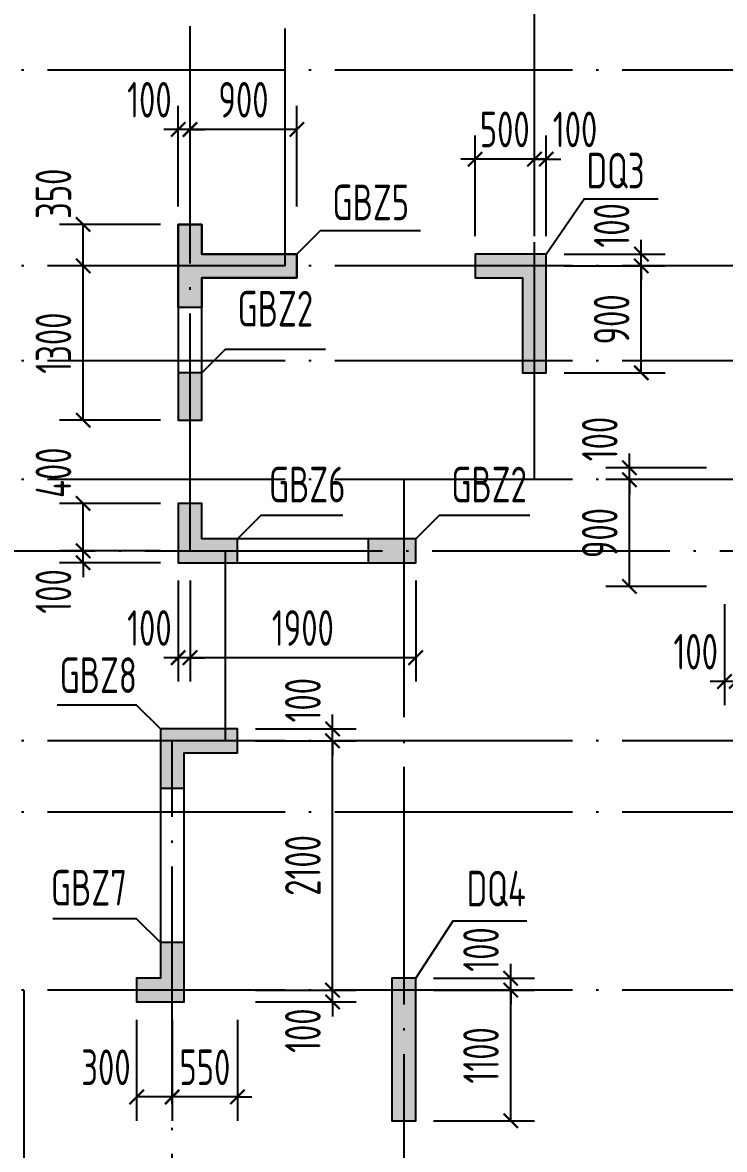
# Model space of a CAD drawing. Extents: x -668857 to 143095, y -247466 to 228182.
# Drawn here: x -314451 to -308541, y 66690 to 76183 of the extents above; entities that cross this region are included whole.
import ezdxf
from ezdxf.enums import TextEntityAlignment as Align

# ---------------------------------------------------------------- set-up
doc = ezdxf.new("R2010")
doc.units = 0
doc.header["$LTSCALE"] = 1000
doc.linetypes.add('DOTE', pattern=[2.42, 2, -0.2, 0.02, -0.2])
doc.layers.get('0').update_dxf_attribs({"linetype": 'CONTINUOUS'})
doc.layers.get('DEFPOINTS').update_dxf_attribs({"linetype": 'CONTINUOUS'})
for name, color, linetype in [('A-DOTE', 10, 'DOTE'), ('S-Q墙实线', 6, 'CONTINUOUS'), ('S-Q墙标注', 3, 'CONTINUOUS'), ('S-X详图填充', 252, 'CONTINUOUS'), ('S-X详图实线', 4, 'CONTINUOUS'), ('S-Z柱编号', 6, 'CONTINUOUS')]:
    doc.layers.add(name, color=color, linetype=linetype)
doc.styles.add('TSSD_REIN', font='tssdeng.shx', dxfattribs={"width": 0.7, "height": 300, "bigfont": 'tssdchn.shx'})
doc.styles.add('结构文字', font='zstxt.shx', dxfattribs={"width": 0.7, "bigfont": 'zshz.shx'})
doc.dimstyles.new('STRUCK', dxfattribs={"dimtxt": 400, "dimasz": 121, "dimexe": 200, "dimexo": 150, "dimgap": 115, "dimtad": 1, "dimdec": 0, "dimdsep": 46, "dimtxsty": '结构文字', "dimblk": 'ARCHTICK', "dimcen": 400, "dimclrd": 3, "dimclre": 3, "dimclrt": 7, "dimadec": 0, "dimazin": 0, "dimtfac": 1, "dimtdec": 0, "dimtix": 1, "dimtmove": 2, "dimatfit": 3, "dimldrblk": '_DIMX', "dimfxl": 0, "dimtolj": 1, "dimtzin": 0, "dimarcsym": 0})

# ---------------------------------------------------------------- blocks, each defined once
blk = doc.blocks.new('20210726.16395156')
at = {"layer": 'A-DOTE'}
for p, q in [((18500, 13100.3), (18500, 18249.9)), ((19300, 15500), (19300, 18249.9)), ((21400, 13700), (21400, 18249.9)), ((55600, 17150), (3600, 17150)), ((55600, 15500), (3600, 15500)), ((55600, 14700), (3600, 14700)), ((55600, 13700), (3600, 13700)), ((20299.8, 13700), (20300, 3600)), ((3600, 13100.3), (55600, 13100.3)), ((18800, 11500), (18800, 13100)), ((55600, 11500), (3600, 11500)), ((18350, 3600.1), (18350, 11500)), ((55600, 10900), (3600, 10900)), ((55600, 9400), (3600, 9400)), ((17100, 9400), (17100, 3600))]:
    blk.add_line(p, q, dxfattribs=at)
blk = doc.blocks.new('_ArchTick')
at = {"color": 0, "linetype": 'ByBlock', "const_width": 0.15}
blk.add_lwpolyline([(-0.5, -0.5), (0.5, 0.5)], dxfattribs=at)
blk = doc.blocks.new('*D1824')
at = {"layer": 'DEFPOINTS', "color": 0}
for p in [(-311140.7, 68032.1), (-310340.7, 68032.1), (-311140.7, 66932.1)]:
    blk.add_point(p, dxfattribs=at)
at = {"layer": 'S-Q墙标注', "color": 3, "lineweight": -2}
for p, q in [((-310990.7, 68032.1), (-310140.7, 68032.1)), ((-310340.7, 66932.1), (-310340.7, 68032.1)), ((-310990.7, 66932.1), (-310140.7, 66932.1))]:
    blk.add_line(p, q, dxfattribs=at)
at = {"layer": 'S-Q墙标注', "color": 3, "lineweight": -2, "xscale": 121, "yscale": 121, "zscale": 121}
for p, rotation in [((-310340.7, 68032.1), 90), ((-310340.7, 66932.1), 270)]:
    blk.add_blockref('_ArchTick', p, dxfattribs=dict(at, rotation=rotation))
at = {"layer": 'S-Q墙标注', "color": 7, "insert": (-310590.7, 67482.1), "char_height": 300, "attachment_point": 5, "rotation": 90, "style": 'TSSD_REIN'}
blk.add_mtext('\\A1;1100', dxfattribs=at)
blk = doc.blocks.new('_DIMX')
blk.add_line((-150, 0), (150, 0))
at = {"const_width": 50}
blk.add_lwpolyline([(-70, -70), (70, 70)], dxfattribs=at)
blk = doc.blocks.new('*D1825')
at = {"layer": 'DEFPOINTS', "color": 0}
for p in [(-311140.7, 68132.1), (-310340.7, 68132.1), (-311140.7, 68032.1)]:
    blk.add_point(p, dxfattribs=at)
at = {"layer": 'S-Q墙标注', "color": 3, "lineweight": -2}
for p, q in [((-310340.7, 68132.1), (-310340.7, 68253.1)), ((-310990.7, 68132.1), (-310140.7, 68132.1)), ((-310340.7, 68032.1), (-310340.7, 68132.1)), ((-310990.7, 68032.1), (-310140.7, 68032.1)), ((-310340.7, 68032.1), (-310340.7, 67911.1))]:
    blk.add_line(p, q, dxfattribs=at)
at = {"layer": 'S-Q墙标注', "color": 3, "lineweight": -2, "xscale": 121, "yscale": 121, "zscale": 121}
for p, rotation in [((-310340.7, 68132.1), 270), ((-310340.7, 68032.1), 90)]:
    blk.add_blockref('_ArchTick', p, dxfattribs=dict(at, rotation=rotation))
at = {"layer": 'S-Q墙标注', "color": 7, "insert": (-310590.7, 68374), "char_height": 300, "attachment_point": 5, "rotation": 90, "style": 'TSSD_REIN'}
blk.add_mtext('\\A1;100', dxfattribs=at)
blk = doc.blocks.new('*D1834')
at = {"layer": 'DEFPOINTS', "color": 0}
for p in [(-309340.7, 72332.1), (-308540.7, 72332.1), (-308540.7, 71432.1)]:
    blk.add_point(p, dxfattribs=at)
at = {"layer": 'S-Q墙标注', "color": 3, "lineweight": -2}
for p, q in [((-308690.7, 72332.1), (-309540.7, 72332.1)), ((-309340.7, 71432.1), (-309340.7, 72332.1)), ((-308690.7, 71432.1), (-309540.7, 71432.1))]:
    blk.add_line(p, q, dxfattribs=at)
at = {"layer": 'S-Q墙标注', "color": 3, "lineweight": -2, "xscale": 121, "yscale": 121, "zscale": 121}
for p, rotation in [((-309340.7, 72332.1), 90), ((-309340.7, 71432.1), 270)]:
    blk.add_blockref('_ArchTick', p, dxfattribs=dict(at, rotation=rotation))
at = {"layer": 'S-Q墙标注', "color": 7, "insert": (-309590.7, 71882.1), "char_height": 300, "attachment_point": 5, "rotation": 90, "style": 'TSSD_REIN'}
blk.add_mtext('\\A1;900', dxfattribs=at)
blk = doc.blocks.new('*D1835')
at = {"layer": 'DEFPOINTS', "color": 0}
for p in [(-309340.7, 72432.1), (-308540.7, 72432.1), (-308540.7, 72332.1)]:
    blk.add_point(p, dxfattribs=at)
at = {"layer": 'S-Q墙标注', "color": 3, "lineweight": -2}
for p, q in [((-309340.7, 72432.1), (-309340.7, 72553.1)), ((-308690.7, 72432.1), (-309540.7, 72432.1)), ((-309340.7, 72332.1), (-309340.7, 72432.1)), ((-308690.7, 72332.1), (-309540.7, 72332.1)), ((-309340.7, 72332.1), (-309340.7, 72211.1))]:
    blk.add_line(p, q, dxfattribs=at)
at = {"layer": 'S-Q墙标注', "color": 3, "lineweight": -2, "xscale": 121, "yscale": 121, "zscale": 121}
for p, rotation in [((-309340.7, 72432.1), 270), ((-309340.7, 72332.1), 90)]:
    blk.add_blockref('_ArchTick', p, dxfattribs=dict(at, rotation=rotation))
at = {"layer": 'S-Q墙标注', "color": 7, "insert": (-309590.7, 72674), "char_height": 300, "attachment_point": 5, "rotation": 90, "style": 'TSSD_REIN'}
blk.add_mtext('\\A1;100', dxfattribs=at)
blk = doc.blocks.new('*D1837')
at = {"layer": 'DEFPOINTS', "color": 0}
for p in [(-308540.7, 71432.1), (-308440.7, 71432.1), (-308540.7, 70632.1)]:
    blk.add_point(p, dxfattribs=at)
at = {"layer": 'S-Q墙标注', "color": 3, "lineweight": -2}
for p, q in [((-308540.7, 71282.1), (-308540.7, 70432.1)), ((-308440.7, 71282.1), (-308440.7, 70432.1)), ((-308540.7, 70632.1), (-308661.7, 70632.1)), ((-308440.7, 70632.1), (-308540.7, 70632.1)), ((-308440.7, 70632.1), (-308319.7, 70632.1))]:
    blk.add_line(p, q, dxfattribs=at)
at = {"layer": 'S-Q墙标注', "color": 3, "lineweight": -2, "xscale": 121, "yscale": 121, "zscale": 121}
blk.add_blockref('_ArchTick', (-308540.7, 70632.1), dxfattribs=at)
at = {"layer": 'S-Q墙标注', "color": 3, "lineweight": -2, "xscale": 121, "yscale": 121, "zscale": 121, "rotation": 180}
blk.add_blockref('_ArchTick', (-308440.7, 70632.1), dxfattribs=at)
at = {"layer": 'S-Q墙标注', "color": 7, "insert": (-308782.7, 70882.1), "char_height": 300, "attachment_point": 5, "style": 'TSSD_REIN'}
blk.add_mtext('\\A1;100', dxfattribs=at)
blk = doc.blocks.new('*D1838')
at = {"layer": 'DEFPOINTS', "color": 0}
for p in [(-313940.7, 71732.3), (-313140.7, 71732.3), (-313140.7, 71632.3)]:
    blk.add_point(p, dxfattribs=at)
at = {"layer": 'S-Q墙标注', "color": 3, "lineweight": -2}
for p, q in [((-313940.7, 71732.3), (-313940.7, 71853.3)), ((-313290.7, 71732.3), (-314140.7, 71732.3)), ((-313940.7, 71632.3), (-313940.7, 71732.3)), ((-313290.7, 71632.3), (-314140.7, 71632.3)), ((-313940.7, 71632.3), (-313940.7, 71511.3))]:
    blk.add_line(p, q, dxfattribs=at)
at = {"layer": 'S-Q墙标注', "color": 3, "lineweight": -2, "xscale": 121, "yscale": 121, "zscale": 121}
for p, rotation in [((-313940.7, 71732.3), 270), ((-313940.7, 71632.3), 90)]:
    blk.add_blockref('_ArchTick', p, dxfattribs=dict(at, rotation=rotation))
at = {"layer": 'S-Q墙标注', "color": 7, "insert": (-314190.7, 71390.4), "char_height": 300, "attachment_point": 5, "rotation": 90, "style": 'TSSD_REIN'}
blk.add_mtext('\\A1;100', dxfattribs=at)
blk = doc.blocks.new('*D1839')
at = {"layer": 'DEFPOINTS', "color": 0}
for p in [(-313940.7, 72132.3), (-313140.7, 72132.3), (-313140.7, 71732.3)]:
    blk.add_point(p, dxfattribs=at)
at = {"layer": 'S-Q墙标注', "color": 3, "lineweight": -2}
for p, q in [((-313290.7, 72132.3), (-314140.7, 72132.3)), ((-313940.7, 71732.3), (-313940.7, 72132.3)), ((-313290.7, 71732.3), (-314140.7, 71732.3))]:
    blk.add_line(p, q, dxfattribs=at)
at = {"layer": 'S-Q墙标注', "color": 3, "lineweight": -2, "xscale": 121, "yscale": 121, "zscale": 121}
for p, rotation in [((-313940.7, 72132.3), 90), ((-313940.7, 71732.3), 270)]:
    blk.add_blockref('_ArchTick', p, dxfattribs=dict(at, rotation=rotation))
at = {"layer": 'S-Q墙标注', "color": 7, "insert": (-314190.7, 72390.4), "char_height": 300, "attachment_point": 5, "rotation": 90, "style": 'TSSD_REIN'}
blk.add_mtext('\\A1;400', dxfattribs=at)
blk = doc.blocks.new('*D1840')
at = {"layer": 'DEFPOINTS', "color": 0}
for p in [(-313040.7, 71632.3), (-311140.7, 71632.3), (-313040.7, 70832.3)]:
    blk.add_point(p, dxfattribs=at)
at = {"layer": 'S-Q墙标注', "color": 3, "lineweight": -2}
for p, q in [((-313040.7, 71482.3), (-313040.7, 70632.3)), ((-311140.7, 71482.3), (-311140.7, 70632.3)), ((-311140.7, 70832.3), (-313040.7, 70832.3))]:
    blk.add_line(p, q, dxfattribs=at)
at = {"layer": 'S-Q墙标注', "color": 3, "lineweight": -2, "xscale": 121, "yscale": 121, "zscale": 121, "rotation": 180}
blk.add_blockref('_ArchTick', (-313040.7, 70832.3), dxfattribs=at)
at = {"layer": 'S-Q墙标注', "color": 3, "lineweight": -2, "xscale": 121, "yscale": 121, "zscale": 121}
blk.add_blockref('_ArchTick', (-311140.7, 70832.3), dxfattribs=at)
at = {"layer": 'S-Q墙标注', "color": 7, "insert": (-312090.7, 71082.3), "char_height": 300, "attachment_point": 5, "style": 'TSSD_REIN'}
blk.add_mtext('\\A1;1900', dxfattribs=at)
blk = doc.blocks.new('*D1841')
at = {"layer": 'DEFPOINTS', "color": 0}
for p in [(-313140.7, 71632.3), (-313040.7, 71632.3), (-313140.7, 70832.3)]:
    blk.add_point(p, dxfattribs=at)
at = {"layer": 'S-Q墙标注', "color": 3, "lineweight": -2}
for p, q in [((-313140.7, 71482.3), (-313140.7, 70632.3)), ((-313040.7, 71482.3), (-313040.7, 70632.3)), ((-313140.7, 70832.3), (-313261.7, 70832.3)), ((-313040.7, 70832.3), (-313140.7, 70832.3)), ((-313040.7, 70832.3), (-312919.7, 70832.3))]:
    blk.add_line(p, q, dxfattribs=at)
at = {"layer": 'S-Q墙标注', "color": 3, "lineweight": -2, "xscale": 121, "yscale": 121, "zscale": 121}
blk.add_blockref('_ArchTick', (-313140.7, 70832.3), dxfattribs=at)
at = {"layer": 'S-Q墙标注', "color": 3, "lineweight": -2, "xscale": 121, "yscale": 121, "zscale": 121, "rotation": 180}
blk.add_blockref('_ArchTick', (-313040.7, 70832.3), dxfattribs=at)
at = {"layer": 'S-Q墙标注', "color": 7, "insert": (-313382.7, 71082.3), "char_height": 300, "attachment_point": 5, "style": 'TSSD_REIN'}
blk.add_mtext('\\A1;100', dxfattribs=at)
blk = doc.blocks.new('*D1842')
at = {"layer": 'DEFPOINTS', "color": 0}
for p in [(-310040.7, 74132.1), (-309240.7, 74132.1), (-310040.7, 73232.1)]:
    blk.add_point(p, dxfattribs=at)
at = {"layer": 'S-Q墙标注', "color": 3, "lineweight": -2}
for p, q in [((-309890.7, 74132.1), (-309040.7, 74132.1)), ((-309240.7, 73232.1), (-309240.7, 74132.1)), ((-309890.7, 73232.1), (-309040.7, 73232.1))]:
    blk.add_line(p, q, dxfattribs=at)
at = {"layer": 'S-Q墙标注', "color": 3, "lineweight": -2, "xscale": 121, "yscale": 121, "zscale": 121}
for p, rotation in [((-309240.7, 74132.1), 90), ((-309240.7, 73232.1), 270)]:
    blk.add_blockref('_ArchTick', p, dxfattribs=dict(at, rotation=rotation))
at = {"layer": 'S-Q墙标注', "color": 7, "insert": (-309490.7, 73682.1), "char_height": 300, "attachment_point": 5, "rotation": 90, "style": 'TSSD_REIN'}
blk.add_mtext('\\A1;900', dxfattribs=at)
blk = doc.blocks.new('*D1843')
at = {"layer": 'DEFPOINTS', "color": 0}
for p in [(-310040.7, 74232.1), (-309240.7, 74232.1), (-310040.7, 74132.1)]:
    blk.add_point(p, dxfattribs=at)
at = {"layer": 'S-Q墙标注', "color": 3, "lineweight": -2}
for p, q in [((-309240.7, 74232.1), (-309240.7, 74353.1)), ((-309890.7, 74232.1), (-309040.7, 74232.1)), ((-309240.7, 74132.1), (-309240.7, 74232.1)), ((-309890.7, 74132.1), (-309040.7, 74132.1)), ((-309240.7, 74132.1), (-309240.7, 74011.1))]:
    blk.add_line(p, q, dxfattribs=at)
at = {"layer": 'S-Q墙标注', "color": 3, "lineweight": -2, "xscale": 121, "yscale": 121, "zscale": 121}
for p, rotation in [((-309240.7, 74232.1), 270), ((-309240.7, 74132.1), 90)]:
    blk.add_blockref('_ArchTick', p, dxfattribs=dict(at, rotation=rotation))
at = {"layer": 'S-Q墙标注', "color": 7, "insert": (-309490.7, 74474), "char_height": 300, "attachment_point": 5, "rotation": 90, "style": 'TSSD_REIN'}
blk.add_mtext('\\A1;100', dxfattribs=at)
blk = doc.blocks.new('*D1844')
at = {"layer": 'DEFPOINTS', "color": 0}
for p in [(-310140.7, 75032.1), (-310140.7, 74232.1), (-310040.7, 74232.1)]:
    blk.add_point(p, dxfattribs=at)
at = {"layer": 'S-Q墙标注', "color": 3, "lineweight": -2}
for p, q in [((-310140.7, 74382.1), (-310140.7, 75232.1)), ((-310040.7, 74382.1), (-310040.7, 75232.1)), ((-310140.7, 75032.1), (-310261.7, 75032.1)), ((-310040.7, 75032.1), (-310140.7, 75032.1)), ((-310040.7, 75032.1), (-309919.7, 75032.1))]:
    blk.add_line(p, q, dxfattribs=at)
at = {"layer": 'S-Q墙标注', "color": 3, "lineweight": -2, "xscale": 121, "yscale": 121, "zscale": 121}
blk.add_blockref('_ArchTick', (-310140.7, 75032.1), dxfattribs=at)
at = {"layer": 'S-Q墙标注', "color": 3, "lineweight": -2, "xscale": 121, "yscale": 121, "zscale": 121, "rotation": 180}
blk.add_blockref('_ArchTick', (-310040.7, 75032.1), dxfattribs=at)
at = {"layer": 'S-Q墙标注', "color": 7, "insert": (-309798.8, 75282.1), "char_height": 300, "attachment_point": 5, "style": 'TSSD_REIN'}
blk.add_mtext('\\A1;100', dxfattribs=at)
blk = doc.blocks.new('*D1845')
at = {"layer": 'DEFPOINTS', "color": 0}
for p in [(-310640.6, 75032.1), (-310640.6, 74232.1), (-310140.7, 74232.1)]:
    blk.add_point(p, dxfattribs=at)
at = {"layer": 'S-Q墙标注', "color": 3, "lineweight": -2}
for p, q in [((-310640.6, 74382.1), (-310640.6, 75232.1)), ((-310140.7, 74382.1), (-310140.7, 75232.1)), ((-310640.6, 75032.1), (-310761.6, 75032.1)), ((-310140.7, 75032.1), (-310640.6, 75032.1)), ((-310140.7, 75032.1), (-310019.7, 75032.1))]:
    blk.add_line(p, q, dxfattribs=at)
at = {"layer": 'S-Q墙标注', "color": 3, "lineweight": -2, "xscale": 121, "yscale": 121, "zscale": 121}
blk.add_blockref('_ArchTick', (-310640.6, 75032.1), dxfattribs=at)
at = {"layer": 'S-Q墙标注', "color": 3, "lineweight": -2, "xscale": 121, "yscale": 121, "zscale": 121, "rotation": 180}
blk.add_blockref('_ArchTick', (-310140.7, 75032.1), dxfattribs=at)
at = {"layer": 'S-Q墙标注', "color": 7, "insert": (-310390.7, 75282.1), "char_height": 300, "attachment_point": 5, "style": 'TSSD_REIN'}
blk.add_mtext('\\A1;500', dxfattribs=at)
blk = doc.blocks.new('*D1846')
at = {"layer": 'DEFPOINTS', "color": 0}
for p in [(-312640.7, 68032.1), (-311840.7, 68032.1), (-312640.7, 67932.1)]:
    blk.add_point(p, dxfattribs=at)
at = {"layer": 'S-Q墙标注', "color": 3, "lineweight": -2}
for p, q in [((-311840.7, 68032.1), (-311840.7, 68153.1)), ((-312490.7, 68032.1), (-311640.7, 68032.1)), ((-311840.7, 67932.1), (-311840.7, 68032.1)), ((-312490.7, 67932.1), (-311640.7, 67932.1)), ((-311840.7, 67932.1), (-311840.7, 67811.1))]:
    blk.add_line(p, q, dxfattribs=at)
at = {"layer": 'S-Q墙标注', "color": 3, "lineweight": -2, "xscale": 121, "yscale": 121, "zscale": 121}
for p, rotation in [((-311840.7, 68032.1), 270), ((-311840.7, 67932.1), 90)]:
    blk.add_blockref('_ArchTick', p, dxfattribs=dict(at, rotation=rotation))
at = {"layer": 'S-Q墙标注', "color": 7, "insert": (-312090.7, 67690.2), "char_height": 300, "attachment_point": 5, "rotation": 90, "style": 'TSSD_REIN'}
blk.add_mtext('\\A1;100', dxfattribs=at)
blk = doc.blocks.new('*D1847')
at = {"layer": 'DEFPOINTS', "color": 0}
for p in [(-312640.7, 70132.1), (-311840.7, 70132.1), (-312640.7, 68032.1)]:
    blk.add_point(p, dxfattribs=at)
at = {"layer": 'S-Q墙标注', "color": 3, "lineweight": -2}
for p, q in [((-312490.7, 70132.1), (-311640.7, 70132.1)), ((-311840.7, 68032.1), (-311840.7, 70132.1)), ((-312490.7, 68032.1), (-311640.7, 68032.1))]:
    blk.add_line(p, q, dxfattribs=at)
at = {"layer": 'S-Q墙标注', "color": 3, "lineweight": -2, "xscale": 121, "yscale": 121, "zscale": 121}
for p, rotation in [((-311840.7, 70132.1), 90), ((-311840.7, 68032.1), 270)]:
    blk.add_blockref('_ArchTick', p, dxfattribs=dict(at, rotation=rotation))
at = {"layer": 'S-Q墙标注', "color": 7, "insert": (-312090.7, 69082.1), "char_height": 300, "attachment_point": 5, "rotation": 90, "style": 'TSSD_REIN'}
blk.add_mtext('\\A1;2100', dxfattribs=at)
blk = doc.blocks.new('*D1848')
at = {"layer": 'DEFPOINTS', "color": 0}
for p in [(-312640.7, 70232.1), (-311840.7, 70232.1), (-312640.7, 70132.1)]:
    blk.add_point(p, dxfattribs=at)
at = {"layer": 'S-Q墙标注', "color": 3, "lineweight": -2}
for p, q in [((-311840.7, 70232.1), (-311840.7, 70353.1)), ((-312490.7, 70232.1), (-311640.7, 70232.1)), ((-311840.7, 70132.1), (-311840.7, 70232.1)), ((-312490.7, 70132.1), (-311640.7, 70132.1)), ((-311840.7, 70132.1), (-311840.7, 70011.1))]:
    blk.add_line(p, q, dxfattribs=at)
at = {"layer": 'S-Q墙标注', "color": 3, "lineweight": -2, "xscale": 121, "yscale": 121, "zscale": 121}
for p, rotation in [((-311840.7, 70232.1), 270), ((-311840.7, 70132.1), 90)]:
    blk.add_blockref('_ArchTick', p, dxfattribs=dict(at, rotation=rotation))
at = {"layer": 'S-Q墙标注', "color": 7, "insert": (-312090.7, 70474), "char_height": 300, "attachment_point": 5, "rotation": 90, "style": 'TSSD_REIN'}
blk.add_mtext('\\A1;100', dxfattribs=at)
blk = doc.blocks.new('*D1326')
at = {"layer": 'DEFPOINTS', "color": 0}
for p in [(-313190.7, 67932.1), (-312640.8, 67932.1), (-313190.7, 67132.1)]:
    blk.add_point(p, dxfattribs=at)
at = {"layer": 'S-Q墙标注', "color": 3, "lineweight": -2}
for p, q in [((-313190.7, 67782.1), (-313190.7, 66932.1)), ((-312640.8, 67782.1), (-312640.8, 66932.1)), ((-313190.7, 67132.1), (-313311.7, 67132.1)), ((-312640.8, 67132.1), (-313190.7, 67132.1)), ((-312640.8, 67132.1), (-312519.8, 67132.1))]:
    blk.add_line(p, q, dxfattribs=at)
at = {"layer": 'S-Q墙标注', "color": 3, "lineweight": -2, "xscale": 121, "yscale": 121, "zscale": 121}
blk.add_blockref('_ArchTick', (-313190.7, 67132.1), dxfattribs=at)
at = {"layer": 'S-Q墙标注', "color": 3, "lineweight": -2, "xscale": 121, "yscale": 121, "zscale": 121, "rotation": 180}
blk.add_blockref('_ArchTick', (-312640.8, 67132.1), dxfattribs=at)
at = {"layer": 'S-Q墙标注', "color": 7, "insert": (-312915.8, 67382.1), "char_height": 300, "attachment_point": 5, "style": 'TSSD_REIN'}
blk.add_mtext('\\A1;550', dxfattribs=at)
blk = doc.blocks.new('*D1327')
at = {"layer": 'DEFPOINTS', "color": 0}
for p in [(-313490.7, 67932.1), (-313190.7, 67932.1), (-313490.7, 67132.1)]:
    blk.add_point(p, dxfattribs=at)
at = {"layer": 'S-Q墙标注', "color": 3, "lineweight": -2}
for p, q in [((-313490.7, 67782.1), (-313490.7, 66932.1)), ((-313190.7, 67782.1), (-313190.7, 66932.1)), ((-313190.7, 67132.1), (-313490.7, 67132.1))]:
    blk.add_line(p, q, dxfattribs=at)
at = {"layer": 'S-Q墙标注', "color": 3, "lineweight": -2, "xscale": 121, "yscale": 121, "zscale": 121, "rotation": 180}
blk.add_blockref('_ArchTick', (-313490.7, 67132.1), dxfattribs=at)
at = {"layer": 'S-Q墙标注', "color": 3, "lineweight": -2, "xscale": 121, "yscale": 121, "zscale": 121}
blk.add_blockref('_ArchTick', (-313190.7, 67132.1), dxfattribs=at)
at = {"layer": 'S-Q墙标注', "color": 7, "insert": (-313748.8, 67382.1), "char_height": 300, "attachment_point": 5, "style": 'TSSD_REIN'}
blk.add_mtext('\\A1;300', dxfattribs=at)
blk = doc.blocks.new('*D1269')
at = {"layer": 'DEFPOINTS', "color": 0}
for p in [(-313940.7, 74132.1), (-313140.7, 74132.1), (-313140.7, 72832.1)]:
    blk.add_point(p, dxfattribs=at)
at = {"layer": 'S-Q墙标注', "color": 3, "lineweight": -2}
for p, q in [((-313290.7, 74132.1), (-314140.7, 74132.1)), ((-313940.7, 72832.1), (-313940.7, 74132.1)), ((-313290.7, 72832.1), (-314140.7, 72832.1))]:
    blk.add_line(p, q, dxfattribs=at)
at = {"layer": 'S-Q墙标注', "color": 3, "lineweight": -2, "xscale": 121, "yscale": 121, "zscale": 121}
for p, rotation in [((-313940.7, 74132.1), 90), ((-313940.7, 72832.1), 270)]:
    blk.add_blockref('_ArchTick', p, dxfattribs=dict(at, rotation=rotation))
at = {"layer": 'S-Q墙标注', "color": 7, "insert": (-314190.7, 73482.1), "char_height": 300, "attachment_point": 5, "rotation": 90, "style": 'TSSD_REIN'}
blk.add_mtext('\\A1;1300', dxfattribs=at)
blk = doc.blocks.new('*D1270')
at = {"layer": 'DEFPOINTS', "color": 0}
for p in [(-313940.7, 74482.1), (-313140.7, 74482.1), (-313140.7, 74132.1)]:
    blk.add_point(p, dxfattribs=at)
at = {"layer": 'S-Q墙标注', "color": 3, "lineweight": -2}
for p, q in [((-313290.7, 74482.1), (-314140.7, 74482.1)), ((-313940.7, 74132.1), (-313940.7, 74482.1)), ((-313290.7, 74132.1), (-314140.7, 74132.1))]:
    blk.add_line(p, q, dxfattribs=at)
at = {"layer": 'S-Q墙标注', "color": 3, "lineweight": -2, "xscale": 121, "yscale": 121, "zscale": 121}
for p, rotation in [((-313940.7, 74482.1), 90), ((-313940.7, 74132.1), 270)]:
    blk.add_blockref('_ArchTick', p, dxfattribs=dict(at, rotation=rotation))
at = {"layer": 'S-Q墙标注', "color": 7, "insert": (-314190.7, 74740.2), "char_height": 300, "attachment_point": 5, "rotation": 90, "style": 'TSSD_REIN'}
blk.add_mtext('\\A1;350', dxfattribs=at)
blk = doc.blocks.new('*D1271')
at = {"layer": 'DEFPOINTS', "color": 0}
for p in [(-313040.7, 75282.1), (-313040.7, 74482.1), (-312140.6, 74482.1)]:
    blk.add_point(p, dxfattribs=at)
at = {"layer": 'S-Q墙标注', "color": 3, "lineweight": -2}
for p, q in [((-313040.7, 74632.1), (-313040.7, 75482.1)), ((-312140.6, 74632.1), (-312140.6, 75482.1)), ((-312140.6, 75282.1), (-313040.7, 75282.1))]:
    blk.add_line(p, q, dxfattribs=at)
at = {"layer": 'S-Q墙标注', "color": 3, "lineweight": -2, "xscale": 121, "yscale": 121, "zscale": 121, "rotation": 180}
blk.add_blockref('_ArchTick', (-313040.7, 75282.1), dxfattribs=at)
at = {"layer": 'S-Q墙标注', "color": 3, "lineweight": -2, "xscale": 121, "yscale": 121, "zscale": 121}
blk.add_blockref('_ArchTick', (-312140.6, 75282.1), dxfattribs=at)
at = {"layer": 'S-Q墙标注', "color": 7, "insert": (-312590.7, 75532.1), "char_height": 300, "attachment_point": 5, "style": 'TSSD_REIN'}
blk.add_mtext('\\A1;900', dxfattribs=at)
blk = doc.blocks.new('*D1272')
at = {"layer": 'DEFPOINTS', "color": 0}
for p in [(-313140.7, 75282.1), (-313140.7, 74482.1), (-313040.7, 74482.1)]:
    blk.add_point(p, dxfattribs=at)
at = {"layer": 'S-Q墙标注', "color": 3, "lineweight": -2}
for p, q in [((-313140.7, 74632.1), (-313140.7, 75482.1)), ((-313040.7, 74632.1), (-313040.7, 75482.1)), ((-313140.7, 75282.1), (-313261.7, 75282.1)), ((-313040.7, 75282.1), (-313140.7, 75282.1)), ((-313040.7, 75282.1), (-312919.7, 75282.1))]:
    blk.add_line(p, q, dxfattribs=at)
at = {"layer": 'S-Q墙标注', "color": 3, "lineweight": -2, "xscale": 121, "yscale": 121, "zscale": 121}
blk.add_blockref('_ArchTick', (-313140.7, 75282.1), dxfattribs=at)
at = {"layer": 'S-Q墙标注', "color": 3, "lineweight": -2, "xscale": 121, "yscale": 121, "zscale": 121, "rotation": 180}
blk.add_blockref('_ArchTick', (-313040.7, 75282.1), dxfattribs=at)
at = {"layer": 'S-Q墙标注', "color": 7, "insert": (-313382.7, 75532.1), "char_height": 300, "attachment_point": 5, "style": 'TSSD_REIN'}
blk.add_mtext('\\A1;100', dxfattribs=at)

msp = doc.modelspace()

# ---------------------------------------------------------------- hatches: boundary and pattern name
at = {"layer": 'S-X详图填充'}
h = msp.add_hatch(color=256, dxfattribs=at)
h.dxf.hatch_style = 1
h.paths.add_polyline_path([(-312940.73, 73781.62), (-313140.73, 73781.62), (-313140.73, 74482.08), (-312940.73, 74482.08), (-312940.73, 74232.08), (-312140.61, 74232.08), (-312140.61, 74032.08), (-312940.73, 74032.08)])
h = msp.add_hatch(color=256, dxfattribs=at)
h.dxf.hatch_style = 1
h.paths.add_polyline_path([(-310040.73, 74232.08), (-310640.65, 74232.08), (-310640.65, 74032.08), (-310240.73, 74032.08), (-310240.73, 73232.08), (-310040.73, 73232.08)])
h = msp.add_hatch(color=256, dxfattribs=at)
h.dxf.hatch_style = 1
h.paths.add_polyline_path([(-312940.73, 73232.08), (-313140.73, 73232.08), (-313140.73, 72832.08), (-312940.73, 72832.08)])
h = msp.add_hatch(color=256, dxfattribs=at)
h.dxf.hatch_style = 1
h.paths.add_polyline_path([(-312640.73, 71632.35), (-312640.73, 71832.35), (-312940.73, 71832.35), (-312940.73, 72132.35), (-313140.73, 72132.35), (-313140.73, 71632.35)])
h = msp.add_hatch(color=256, dxfattribs=at)
h.dxf.hatch_style = 1
h.paths.add_polyline_path([(-311540.73, 71832.35), (-311540.73, 71632.35), (-311140.73, 71632.35), (-311140.73, 71832.35)])
h = msp.add_hatch(color=256, dxfattribs=at)
h.dxf.hatch_style = 1
h.paths.add_polyline_path([(-313290.73, 69732.08), (-313090.73, 69732.08), (-313090.73, 70032.08), (-312640.86, 70032.08), (-312640.86, 70232.08), (-313290.73, 70232.08)])
h = msp.add_hatch(color=256, dxfattribs=at)
h.dxf.hatch_style = 1
h.paths.add_polyline_path([(-313090.73, 68432.08), (-313290.73, 68432.08), (-313290.73, 68132.08), (-313490.73, 68132.08), (-313490.73, 67932.08), (-313090.73, 67932.08)])
h = msp.add_hatch(color=256, dxfattribs=at)
h.dxf.hatch_style = 1
h.paths.add_polyline_path([(-311340.74, 66932.08), (-311140.74, 66932.08), (-311140.74, 68132.08), (-311340.74, 68132.08)])

# ---------------------------------------------------------------- linework, layer by layer
at = {"layer": 'S-Q墙实线'}
for points in [[(-313140.73, 74132.08), (-313140.73, 72832.08), (-312940.73, 72832.08), (-312940.73, 74032.08), (-312141.13, 74032.08), (-312141.13, 74232.08), (-312940.73, 74232.08), (-312940.73, 74482.08), (-313140.73, 74482.08)], [(-310040.73, 74232.08), (-310640.65, 74232.08), (-310640.65, 74032.08), (-310240.73, 74032.08), (-310240.73, 73232.08), (-310040.73, 73232.08)], [(-312940.73, 71832.35), (-312940.73, 72132.35), (-313140.73, 72132.35), (-313140.73, 71632.35), (-312740.86, 71632.35), (-311140.73, 71632.35), (-311140.73, 71832.35), (-312740.86, 71832.35)], [(-313090.73, 67932.08), (-313090.73, 70032.08), (-312640.86, 70032.08), (-312640.86, 70232.08), (-313290.73, 70232.08), (-313290.73, 68132.08), (-313490.73, 68132.08), (-313490.73, 67932.08)], [(-311140.74, 66932.08), (-311140.74, 68132.08), (-311340.74, 68132.08), (-311340.74, 66932.08)]]:
    msp.add_lwpolyline(points, close=True, dxfattribs=at)
at = {"layer": 'S-X详图实线'}
for points in [[(-312940.73, 73781.62), (-313140.73, 73781.62), (-313140.73, 74482.08), (-312940.73, 74482.08), (-312940.73, 74232.08), (-312140.61, 74232.08), (-312140.61, 74032.08), (-312940.73, 74032.08), (-312940.73, 74032.08)], [(-310040.73, 74232.08), (-310640.65, 74232.08), (-310640.65, 74032.08), (-310240.73, 74032.08), (-310240.73, 73232.08), (-310040.73, 73232.08), (-310040.73, 74232.08)], [(-312940.73, 73232.08), (-313140.73, 73232.08), (-313140.73, 72832.08), (-312940.73, 72832.08), (-312940.73, 73232.08)], [(-312640.73, 71632.35), (-312640.73, 71832.35), (-312940.73, 71832.35), (-312940.73, 72132.35), (-313140.73, 72132.35), (-313140.73, 71632.35), (-312640.73, 71632.35)], [(-311540.73, 71832.35), (-311540.73, 71632.35), (-311140.73, 71632.35), (-311140.73, 71832.35), (-311540.73, 71832.35)], [(-313290.73, 69732.08), (-313090.73, 69732.08), (-313090.73, 70032.08), (-312640.86, 70032.08), (-312640.86, 70232.08), (-313290.73, 70232.08), (-313290.73, 69732.08)], [(-313090.73, 68432.08), (-313290.73, 68432.08), (-313290.73, 68132.08), (-313490.73, 68132.08), (-313490.73, 67932.08), (-313090.73, 67932.08), (-313090.73, 68432.08)], [(-311340.74, 66932.08), (-311140.74, 66932.08), (-311140.74, 68132.08), (-311340.74, 68132.08), (-311340.74, 67732.08)]]:
    msp.add_lwpolyline(points, close=True, dxfattribs=at)
at = {"layer": 'S-Z柱编号', "color": 7}
for points in [[(-310040.73, 74232.08), (-309721.03, 74697.14), (-309100.23, 74697.14)], [(-312141.32, 74232.08), (-311941.32, 74432.08), (-311101.32, 74432.08)], [(-312940.73, 73232.08), (-312740.73, 73432.08), (-311900.73, 73432.08)], [(-312640.73, 71832.35), (-312440.73, 72032.35), (-311752.95, 72032.35)], [(-311140.73, 71832.35), (-310940.73, 72032.35), (-310178.9, 72032.35)], [(-313290.73, 70232.08), (-313490.73, 70432.08), (-314159.37, 70432.08)], [(-313290.73, 68432.08), (-313490.73, 68632.08), (-314197.29, 68632.08)], [(-311140.74, 68132.08), (-310824.78, 68614.79), (-310205.43, 68614.79)]]:
    msp.add_lwpolyline(points, dxfattribs=at)

# ---------------------------------------------------------------- block references
at = {"layer": 'A-DOTE'}
msp.add_blockref('20210726.16395156', (-331540.73, 58632.03), dxfattribs=at)

# ---------------------------------------------------------------- texts
at = {"layer": 'S-Z柱编号', "color": 7, "style": 'TSSD_REIN', "width": 0.7}
for s, p in [('DQ3', (-309701.45, 74695.7)), ('GBZ5', (-311841.32, 74427.6)), ('GBZ2', (-312640.73, 73532.08)), ('GBZ6', (-312376.56, 72050.58)), ('GBZ2', (-310840.73, 72050.58)), ('GBZ8', (-314139.15, 70444.88)), ('GBZ7', (-314212.33, 68654.52)), ('DQ4', (-310711.28, 68647.17))]:
    msp.add_text(s, height=300, dxfattribs=at).set_placement(p, align=Align.BOTTOM_LEFT)

# ---------------------------------------------------------------- dimensions: what is measured, and where the dimension line sits
at = {"layer": 'S-Q墙标注'}
for base, p1, p2, angle, picture, middle in [((-313140.73, 75282.08), (-313040.72, 74482.08), (-313140.73, 74482.08), 180, '*D1272', (-313382.65, 75532.08)), ((-310140.73, 75032.08), (-310040.73, 74232.08), (-310140.73, 74232.08), 180, '*D1844', (-309798.81, 75282.08)), ((-313940.73, 74482.08), (-313140.73, 74132.08), (-313140.73, 74482.08), 90, '*D1270', (-314190.73, 74740.15)), ((-309240.73, 74232.08), (-310040.73, 74132.08), (-310040.73, 74232.08), 90, '*D1843', (-309490.73, 74474)), ((-309340.74, 72432.08), (-308540.74, 72332.08), (-308540.74, 72432.08), 90, '*D1835', (-309590.74, 72674)), ((-313940.73, 72132.35), (-313140.73, 71732.35), (-313140.73, 72132.35), 90, '*D1839', (-314190.73, 72390.42)), ((-313940.73, 71732.35), (-313140.73, 71632.35), (-313140.73, 71732.35), 90, '*D1838', (-314190.73, 71390.42)), ((-313140.73, 70832.35), (-313040.73, 71632.35), (-313140.73, 71632.35), 180, '*D1841', (-313382.65, 71082.35)), ((-308540.74, 70632.08), (-308440.73, 71432.08), (-308540.74, 71432.08), 180, '*D1837', (-308782.66, 70882.08)), ((-311840.67, 70232.08), (-312640.67, 70132.08), (-312640.67, 70232.08), 90, '*D1848', (-312090.67, 70474)), ((-310340.74, 68132.08), (-311140.74, 68032.08), (-311140.74, 68132.08), 90, '*D1825', (-310590.74, 68374)), ((-311840.67, 68032.08), (-312640.67, 67932.08), (-312640.67, 68032.08), 90, '*D1846', (-312090.67, 67690.15)), ((-313490.72, 67132.05), (-313190.72, 67932.05), (-313490.72, 67932.05), 180, '*D1327', (-313748.8, 67382.05))]:
    dim = msp.add_linear_dim(base=base, p1=p1, p2=p2, angle=angle, dimstyle='STRUCK', override={"dimtxt": 300, "dimgap": 100, "dimtxsty": 'TSSD_REIN'}, dxfattribs=at)
    dim.commit()
    dim.dimension.update_dxf_attribs({"geometry": picture, "text_midpoint": middle, "dimtype": 160})
for base, p1, p2, angle, picture, middle in [((-313040.72, 75282.08), (-312140.61, 74482.08), (-313040.72, 74482.08), 180, '*D1271', (-312590.66, 75532.08)), ((-310640.65, 75032.08), (-310140.73, 74232.08), (-310640.65, 74232.08), 180, '*D1845', (-310390.69, 75282.08)), ((-313940.73, 74132.08), (-313140.73, 72832.08), (-313140.73, 74132.08), 90, '*D1269', (-314190.73, 73482.08)), ((-309240.73, 74132.08), (-310040.73, 73232.08), (-310040.73, 74132.08), 90, '*D1842', (-309490.73, 73682.08)), ((-309340.74, 72332.08), (-308540.74, 71432.08), (-308540.74, 72332.08), 90, '*D1834', (-309590.74, 71882.08)), ((-313040.73, 70832.35), (-311140.73, 71632.35), (-313040.73, 71632.35), 180, '*D1840', (-312090.73, 71082.35)), ((-311840.67, 70132.08), (-312640.67, 68032.08), (-312640.67, 70132.08), 90, '*D1847', (-312090.67, 69082.08)), ((-310340.74, 68032.08), (-311140.74, 66932.08), (-311140.74, 68032.08), 90, '*D1824', (-310590.74, 67482.08)), ((-313190.72, 67132.05), (-312640.85, 67932.05), (-313190.72, 67932.05), 180, '*D1326', (-312915.78, 67382.05))]:
    dim = msp.add_linear_dim(base=base, p1=p1, p2=p2, angle=angle, dimstyle='STRUCK', override={"dimtxt": 300, "dimgap": 100, "dimtxsty": 'TSSD_REIN'}, dxfattribs=at)
    dim.commit()
    dim.dimension.update_dxf_attribs({"geometry": picture, "text_midpoint": middle})

doc.saveas('drawing.dxf')
